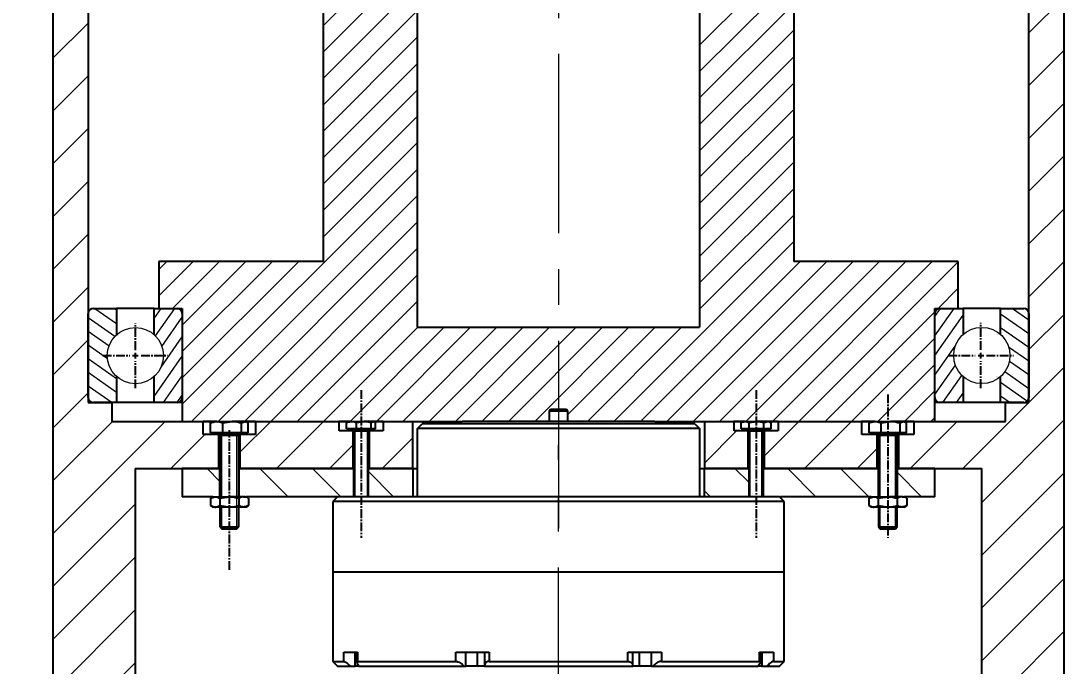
# Model space of a CAD drawing. Header units: millimetres. Extents: x -15 to 1174, y 15 to 856.
# Drawn here: x 88.7 to 177.4, y 118.2 to 173.1 of the extents above; entities that cross this region are included whole.
import ezdxf

# ---------------------------------------------------------------- set-up
doc = ezdxf.new("R2010")
doc.units = ezdxf.units.MM
doc.header["$PDSIZE"] = -1
doc.linetypes.add('CENTER2', pattern=[1.125, 0.75, -0.125, 0.125, -0.125])
doc.linetypes.add('CENTERX2', pattern=[20.32, 12.7, -2.54, 2.54, -2.54])
doc.layers.get('0').update_dxf_attribs({"lineweight": 25})
doc.layers.add('netmanh', color=7, linetype='Continuous', lineweight=15)
doc.styles.add('SLDTEXTSTYLE0', font='TXT', dxfattribs={"width": 0.75})
doc.dimstyles.new('SLDDIMSTYLE1', dxfattribs={"dimtxt": 3.5, "dimasz": 3.302, "dimexe": 0, "dimexo": 0.0625, "dimgap": 0.875, "dimtad": 1, "dimlfac": 2.5, "dimrnd": 1e-09, "dimzin": 4, "dimdsep": 46, "dimtxsty": 'SLDTEXTSTYLE0', "dimsah": 1, "dimcen": 0.09, "dimadec": 0, "dimazin": 1, "dimtfac": 1, "dimtofl": 0, "dimtmove": 0, "dimatfit": 3, "dimfxl": 1, "dimfrac": 2, "dimtolj": 1, "dimtzin": 12, "dimarcsym": 0})

# ---------------------------------------------------------------- blocks, each defined once
blk = doc.blocks.new('SW_HATCH_2')
at = {"color": 0, "linetype": 'Continuous', "lineweight": 18}
for p, q in [((24, 138.498), (16, 130.498)), ((56, 136.822), (48, 128.822)), ((24, 136.253), (16, 128.253)), ((24, 134.008), (16, 126.008)), ((56, 134.577), (48, 126.577)), ((56, 132.332), (48, 124.332)), ((79, 132.882), (76, 129.882)), ((24, 131.763), (16, 123.763)), ((-4, 130.704), (-7, 127.704)), ((56, 130.087), (48, 122.087)), ((24, 129.518), (16, 121.518)), ((56, 127.842), (48, 119.842)), ((79, 128.391), (76, 125.391)), ((24, 127.273), (16, 119.273)), ((-4, 126.214), (-7, 123.214)), ((56, 125.597), (48, 117.597)), ((24, 125.028), (16, 117.028)), ((56, 123.352), (48, 115.352)), ((79, 123.901), (76, 120.901)), ((24, 122.783), (16, 114.783)), ((-4, 121.724), (-7, 118.724)), ((56, 121.107), (48, 113.107)), ((24, 120.538), (16, 112.538)), ((79, 119.411), (76, 116.411)), ((24, 118.293), (4, 98.293)), ((56, 118.862), (48, 110.862)), ((-4, 117.233), (-7, 114.233)), ((56, 116.617), (48, 108.617)), ((24, 116.048), (4.792, 96.839)), ((79, 114.921), (76, 111.921)), ((24, 113.803), (7.037, 96.839)), ((56, 114.372), (48, 106.372)), ((-4, 112.743), (-7, 109.743)), ((56, 112.127), (40.713, 96.839)), ((24, 111.557), (9.282, 96.839)), ((4.921, 110.439), (2, 107.518)), ((2.676, 110.439), (2, 109.763)), ((7.167, 110.439), (3.167, 106.439)), ((13.902, 110.439), (4, 100.538)), ((11.657, 110.439), (4, 102.783)), ((9.412, 110.439), (4, 105.028)), ((56.558, 110.439), (42.958, 96.839)), ((58.803, 110.439), (45.203, 96.839)), ((61.048, 110.439), (47.448, 96.839)), ((63.293, 110.439), (49.693, 96.839)), ((65.538, 110.439), (51.938, 96.839)), ((67.783, 110.439), (54.183, 96.839)), ((70, 110.411), (56.428, 96.839)), ((79, 110.431), (76, 107.431)), ((24, 109.312), (11.527, 96.839)), ((-4, 108.253), (-7, 105.253)), ((70, 108.166), (68.273, 106.439)), ((24, 107.067), (13.772, 96.839)), ((68, 106.166), (58.673, 96.839)), ((79, 105.941), (76, 102.941)), ((24.017, 104.839), (16.017, 96.839)), ((26.262, 104.839), (18.262, 96.839)), ((28.507, 104.839), (20.507, 96.839)), ((30.752, 104.839), (22.752, 96.839)), ((32.997, 104.839), (24.997, 96.839)), ((35.243, 104.839), (27.243, 96.839)), ((37.488, 104.839), (29.488, 96.839)), ((39.733, 104.839), (31.733, 96.839)), ((41.978, 104.839), (33.978, 96.839)), ((44.223, 104.839), (36.8, 97.417)), ((46.468, 104.839), (38.468, 96.839)), ((68, 103.921), (60.918, 96.839)), ((-4, 103.763), (-7, 100.763)), ((68, 101.676), (63.164, 96.839)), ((79, 101.451), (76, 98.451)), ((68, 99.431), (65.409, 96.839)), ((-4, 99.273), (-7, 96.273)), ((75.989, 98.439), (70.389, 92.839)), ((2.547, 96.839), (-7, 87.293)), ((-1.943, 96.839), (-7, 91.783)), ((11.527, 96.839), (8.9, 94.212)), ((16.017, 96.839), (12.017, 92.839)), ((56.428, 96.839), (53.48, 93.891)), ((60.918, 96.839), (56.918, 92.839)), ((69.899, 96.839), (65.899, 92.839)), ((68, 97.186), (67.654, 96.839)), ((79, 96.961), (72, 89.961)), ((51.138, 96.039), (48.4, 93.301)), ((5.917, 95.719), (3.037, 92.839)), ((23.6, 95.442), (20.997, 92.839)), ((18.52, 94.852), (16.507, 92.839)), ((63.1, 94.531), (61.409, 92.839)), ((6.101, 92.839), (7.2, 91.741)), ((10.591, 92.839), (12.991, 90.439)), ((15.082, 92.839), (17.482, 90.439)), ((19.8, 92.611), (21.972, 90.439)), ((51.003, 92.839), (52.2, 91.642)), ((55.493, 92.839), (57.893, 90.439)), ((59.983, 92.839), (62.383, 90.439)), ((64.8, 92.512), (66.873, 90.439)), ((79, 92.47), (72, 85.47)), ((48.4, 90.952), (48.912, 90.439)), ((0, 89.803), (-7, 82.803)), ((4, 90.451), (4.011, 90.439)), ((79, 87.98), (72, 80.98)), ((0, 85.312), (-7, 78.312)), ((79, 83.49), (72, 76.49)), ((0, 80.822), (-7, 73.822)), ((79, 79), (72, 72)), ((0, 76.332), (-7, 69.332))]:
    blk.add_line(p, q, dxfattribs=at)
blk = doc.blocks.new('_D')
at = {"color": 0, "linetype": 'Continuous', "lineweight": -2, "transparency": 16777216}
for p, q in [((134.33, 268.232), (73.519, 268.232)), ((73.519, 264.93), (73.519, 43.534)), ((98.33, 40.232), (73.519, 40.232))]:
    blk.add_line(p, q, dxfattribs=at)
at = {"color": 0, "linetype": 'Continuous', "transparency": 16777216}
for points in [[(72.968, 264.93), (74.069, 264.93), (73.519, 268.232)], [(72.968, 43.534), (74.069, 43.534), (73.519, 40.232)]]:
    blk.add_solid(points, dxfattribs=at)
at = {"layer": 'Defpoints', "color": 0, "linetype": 'Continuous', "transparency": 16777216}
for p in [(134.392, 268.232), (73.519, 40.232), (98.392, 40.232)]:
    blk.add_point(p, dxfattribs=at)
at = {"color": 0, "linetype": 'Continuous', "lineweight": 18, "transparency": 16777216, "insert": (69.073, 152.344), "char_height": 3.5, "width": 11.8125, "attachment_point": 2, "rotation": 90, "style": 'SLDTEXTSTYLE0'}
blk.add_mtext('\\A1;{\\fTimes New Roman|b0|i0|c0|p18;570}', dxfattribs=at)
blk = doc.blocks.new('*U59')
at = {"color": 0, "linetype": 'CENTER2', "transparency": 16777216}
blk.add_line((0, -5.94), (0, 5.94), dxfattribs=at)
blk = doc.blocks.new('*U60')
at = {"color": 0, "linetype": 'CENTER2', "transparency": 16777216}
blk.add_line((0, 6.28), (0, -6.28), dxfattribs=at)
blk = doc.blocks.new('*U61')
at = {"color": 0, "linetype": 'CENTER2', "transparency": 16777216}
blk.add_line((0, 6.28), (0, -6.28), dxfattribs=at)
blk = doc.blocks.new('*U62')
at = {"color": 0, "linetype": 'CENTER2', "transparency": 16777216}
blk.add_line((0, 6.1), (0, -6.1), dxfattribs=at)
blk = doc.blocks.new('*U63')
at = {"color": 0, "linetype": 'CENTER2', "transparency": 16777216}
for p, q in [((0, 0.478), (0, 2.772)), ((-2.772, 0), (-0.478, 0)), ((0.478, 0), (2.772, 0)), ((0, -2.772), (0, -0.478))]:
    blk.add_line(p, q, dxfattribs=at)
at = {"color": 0, "linetype": 'Continuous', "transparency": 16777216}
for p, q in [((-0.239, 0), (0.239, 0)), ((0, -0.239), (0, 0.239))]:
    blk.add_line(p, q, dxfattribs=at)
blk = doc.blocks.new('*U66')
at = {"color": 0, "linetype": 'CENTER2', "transparency": 16777216}
for p, q in [((0, 0.478), (0, 2.772)), ((-2.772, 0), (-0.478, 0)), ((0.478, 0), (2.772, 0)), ((0, -2.772), (0, -0.478))]:
    blk.add_line(p, q, dxfattribs=at)
at = {"color": 0, "linetype": 'Continuous', "transparency": 16777216}
for p, q in [((-0.239, 0), (0.239, 0)), ((0, -0.239), (0, 0.239))]:
    blk.add_line(p, q, dxfattribs=at)

msp = doc.modelspace()

# ---------------------------------------------------------------- hatches: boundary and pattern name
at = {"layer": 'netmanh'}
h = msp.add_hatch(dxfattribs=at)
h.set_pattern_fill('ANSI31', color=256, scale=0.3, angle=10)
h.paths.add_polyline_path([(102.3924, 216.5916, 0.4142136), (101.9524, 217.0316), (99.9924, 217.0316), (99.9924, 214.8071, -0.2124421), (100.7824, 213.0316, -0.2124421), (99.9924, 211.2562), (99.9924, 209.0316), (101.9524, 209.0316, 0.4142136), (102.3924, 209.4716)])
h.paths.add_polyline_path([(168.7924, 214.8071), (168.7924, 217.0316), (166.8324, 217.0316, 0.4142136), (166.3924, 216.5916), (166.3924, 209.4716, 0.4142136), (166.8324, 209.0316), (168.3924, 209.0316), (168.7924, 209.0316), (168.7924, 211.2562, -0.2124421), (168.0024, 213.0316, -0.2124421)])
h.paths.add_polyline_path([(168.7924, 146.4071), (168.7924, 148.6316), (166.8324, 148.6316, 0.4142136), (166.3924, 148.1916), (166.3924, 141.0716, 0.4142136), (166.8324, 140.6316), (168.7924, 140.6316), (168.7924, 142.8562, -0.2124421), (168.0024, 144.6316, -0.2124421)])
h.paths.add_polyline_path([(102.3924, 148.1916, 0.4142297), (101.9524, 148.6316), (100.3924, 148.6316), (99.9924, 148.6316), (99.9924, 146.4071, -0.2137013), (100.791, 144.6239, -0.2137013), (99.9924, 142.8408), (99.9924, 140.6316), (101.9524, 140.6316, 0.4142136), (102.3924, 141.0716)])
h = msp.add_hatch(dxfattribs=at)
h.set_pattern_fill('ANSI31', color=256, scale=0.3, angle=100)
h.paths.add_polyline_path([(96.8095, 146.4071), (96.8041, 146.4071), (96.7924, 146.4071), (96.7924, 148.6316), (94.8324, 148.6316, 0.4142136), (94.3924, 148.1916), (94.3924, 141.0716, 0.4142136), (94.8324, 140.6316), (96.3924, 140.6316), (96.7924, 140.6316), (96.7924, 142.8562, -0.2111835), (96.0109, 144.6239, -0.2137013)])
h = msp.add_hatch(dxfattribs=at)
h.set_pattern_fill('ANSI31', color=256, scale=0.3, angle=100)
h.paths.add_polyline_path([(174.3924, 148.1916, 0.4142136), (173.9524, 148.6316), (171.9924, 148.6316), (171.9924, 146.4071, -0.2124421), (172.7824, 144.6316, -0.2124421), (171.9924, 142.8562), (171.9924, 140.6316), (173.9524, 140.6316, 0.4142136), (174.3924, 141.0716)])

# ---------------------------------------------------------------- linework, layer by layer
at = {"color": 7, "linetype": 'Continuous', "lineweight": 25}
for p, q in [((91.3924, 219.0316), (91.3924, 64.2316)), ((177.3924, 64.2316), (177.3924, 219.0316)), ((122.3924, 147.0316), (122.3924, 217.8316)), ((146.3924, 217.8316), (146.3924, 147.0316)), ((94.3924, 217.0316), (94.3924, 140.6316)), ((174.3924, 140.6316), (174.3924, 217.0316)), ((114.3924, 152.6316), (114.3924, 205.0316)), ((154.3924, 205.0316), (154.3924, 152.6316)), ((100.3924, 152.6316), (100.3924, 148.6316)), ((114.3924, 152.6316), (100.3924, 152.6316)), ((168.3924, 152.6316), (154.3924, 152.6316)), ((168.3924, 148.6316), (168.3924, 152.6316)), ((94.3924, 141.0716), (94.3924, 148.1916)), ((94.8324, 148.6316), (96.7924, 148.6316)), ((96.7924, 148.6316), (96.7924, 146.4071)), ((99.9924, 148.6316), (96.7924, 148.6316)), ((99.9924, 146.4071), (99.9924, 148.6316)), ((99.9924, 148.6316), (101.9524, 148.6316)), ((100.3924, 148.6316), (102.3924, 148.6316)), ((102.3924, 148.6316), (102.3924, 139.0316)), ((102.3924, 148.1916), (102.3924, 141.0716)), ((166.3924, 148.6316), (168.3924, 148.6316)), ((166.3924, 139.0316), (166.3924, 148.6316)), ((166.3924, 141.0716), (166.3924, 148.1916)), ((166.8324, 148.6316), (168.7924, 148.6316)), ((171.9924, 148.6316), (168.7924, 148.6316)), ((168.7924, 148.6316), (168.7924, 146.4071)), ((171.9924, 146.4071), (171.9924, 148.6316)), ((171.9924, 148.6316), (173.9524, 148.6316)), ((174.3924, 148.1916), (174.3924, 141.0716)), ((122.3924, 147.0316), (146.3924, 147.0316)), ((96.8041, 146.4071), (96.7924, 146.4071)), ((96.8095, 146.4071), (96.8041, 146.4071)), ((171.6824, 146.4071), (171.6824, 146.4071)), ((96.7924, 142.8562), (96.7924, 140.6316)), ((99.9924, 140.6316), (99.9924, 142.8562)), ((168.7924, 142.8562), (168.7924, 140.6316)), ((171.6824, 142.8562), (171.6824, 142.8562)), ((171.9924, 140.6316), (171.9924, 142.8562)), ((94.3924, 140.6316), (96.3924, 140.6316)), ((96.7924, 140.6316), (94.8324, 140.6316)), ((96.3924, 140.6316), (96.3924, 139.0316)), ((99.9924, 140.6316), (96.7924, 140.6316)), ((101.9524, 140.6316), (99.9924, 140.6316)), ((102.3924, 140.6316), (101.9524, 140.6316)), ((166.8324, 140.6316), (166.3924, 140.6316)), ((168.7924, 140.6316), (166.8324, 140.6316)), ((171.9924, 140.6316), (168.7924, 140.6316)), ((173.9524, 140.6316), (171.9924, 140.6316)), ((172.3924, 139.0316), (172.3924, 140.6316)), ((172.3924, 140.6316), (174.3924, 140.6316)), ((133.7124, 140.0316), (133.5924, 139.9116)), ((133.5924, 139.9116), (133.5924, 139.0316)), ((135.1924, 139.9116), (135.0724, 140.0316)), ((135.1924, 139.0316), (135.1924, 139.9116)), ((96.3924, 139.0316), (104.1658, 139.0316)), ((102.3924, 139.0316), (104.9924, 139.0316)), ((104.1758, 139.0216), (104.1658, 139.0316)), ((104.1758, 137.9116), (104.1758, 139.0216)), ((104.9751, 139.0216), (104.1758, 139.0216)), ((104.9028, 138.9562), (104.8006, 138.9066)), ((104.8006, 138.0716), (104.8006, 138.9066)), ((104.9924, 139.0316), (104.8925, 138.974)), ((105.3207, 139.0316), (104.9924, 139.0316)), ((105.3207, 139.0316), (106.6367, 139.0316)), ((105.8408, 138.9066), (106.6367, 139.0316)), ((105.8408, 138.0716), (105.8408, 138.9066)), ((107.7084, 139.0316), (106.6367, 139.0316)), ((107.4326, 138.9066), (107.7084, 139.0316)), ((107.4326, 138.0716), (107.4326, 138.9066)), ((107.7924, 139.0316), (107.7084, 139.0316)), ((107.8923, 138.974), (107.7924, 139.0316)), ((107.7924, 139.0316), (116.4924, 139.0316)), ((108.609, 139.0216), (107.8097, 139.0216)), ((107.9842, 138.0716), (107.9842, 138.9066)), ((108.619, 139.0316), (108.609, 139.0216)), ((108.609, 139.0216), (108.609, 137.9116)), ((108.619, 139.0316), (115.7122, 139.0316)), ((115.7222, 139.0216), (115.7122, 139.0316)), ((115.7222, 138.2316), (115.7222, 139.0216)), ((116.4751, 139.0216), (115.7222, 139.0216)), ((116.4392, 138.9813), (116.3525, 138.9334)), ((116.3525, 138.3916), (116.3525, 138.9334)), ((116.4924, 139.0316), (116.4307, 138.996)), ((116.7819, 139.0316), (116.4924, 139.0316)), ((116.7819, 139.0316), (117.8312, 139.0316)), ((117.2113, 138.9334), (117.8312, 139.0316)), ((117.2113, 138.3916), (117.2113, 138.9334)), ((118.6417, 139.0316), (117.8312, 139.0316)), ((118.4512, 138.9334), (118.6417, 139.0316)), ((118.4512, 138.3916), (118.4512, 138.9334)), ((118.6924, 139.0316), (118.6417, 139.0316)), ((118.7541, 138.996), (118.6924, 139.0316)), ((119.4626, 139.0216), (118.7097, 139.0216)), ((118.7455, 139.0316), (126.1224, 139.0316)), ((118.8323, 138.3916), (118.8323, 138.9334)), ((119.4726, 139.0316), (119.4626, 139.0216)), ((119.4626, 139.0216), (119.4626, 138.2316)), ((119.4726, 139.0316), (121.9924, 139.0316)), ((121.9924, 135.0316), (121.9924, 139.0316)), ((122.3924, 138.4316), (122.7924, 138.8316)), ((122.3924, 132.6316), (122.3924, 138.4316)), ((126.1924, 139.0316), (125.9924, 138.8316)), ((142.7924, 138.8316), (142.5924, 139.0316)), ((142.6624, 139.0316), (150.0924, 139.0316)), ((145.9924, 138.8316), (146.3924, 138.4316)), ((146.3924, 138.4316), (146.3924, 132.6316)), ((146.7924, 139.0316), (146.7924, 135.0316)), ((146.7924, 139.0316), (149.3122, 139.0316)), ((149.3222, 139.0216), (149.3122, 139.0316)), ((150.0751, 139.0216), (149.3222, 139.0216)), ((149.3222, 138.2316), (149.3222, 139.0216)), ((150.0924, 139.0316), (149.8998, 138.9205)), ((149.9228, 138.3916), (149.9228, 138.9334)), ((150.2563, 139.0316), (150.0924, 139.0316)), ((150.2563, 139.0316), (151.2246, 139.0316)), ((150.5898, 138.9334), (151.2246, 139.0316)), ((150.5898, 138.3916), (150.5898, 138.9334)), ((152.1607, 139.0316), (151.2246, 139.0316)), ((151.8594, 138.9334), (152.1607, 139.0316)), ((151.8594, 138.3916), (151.8594, 138.9334)), ((152.2924, 139.0316), (152.1607, 139.0316)), ((152.485, 138.9205), (152.2924, 139.0316)), ((152.2924, 139.0316), (160.9924, 139.0316)), ((153.0626, 139.0216), (152.3097, 139.0216)), ((152.462, 138.3916), (152.462, 138.9334)), ((153.0726, 139.0316), (153.0626, 139.0216)), ((153.0626, 139.0216), (153.0626, 138.2316)), ((153.0726, 139.0316), (160.1658, 139.0316)), ((160.1758, 139.0216), (160.1658, 139.0316)), ((160.1758, 137.9116), (160.1758, 139.0216)), ((160.9751, 139.0216), (160.1758, 139.0216)), ((160.9028, 138.9562), (160.8006, 138.9066)), ((160.8006, 138.0716), (160.8006, 138.9066)), ((160.9924, 139.0316), (160.8925, 138.974)), ((161.3207, 139.0316), (160.9924, 139.0316)), ((161.3207, 139.0316), (162.6367, 139.0316)), ((161.8408, 138.9066), (162.6367, 139.0316)), ((161.8408, 138.0716), (161.8408, 138.9066)), ((163.7084, 139.0316), (162.6367, 139.0316)), ((163.4326, 138.9066), (163.7084, 139.0316)), ((163.4326, 138.0716), (163.4326, 138.9066)), ((163.7924, 139.0316), (163.7084, 139.0316)), ((163.8923, 138.974), (163.7924, 139.0316)), ((163.7924, 139.0316), (166.3924, 139.0316)), ((164.609, 139.0216), (163.8097, 139.0216)), ((163.9842, 138.0716), (163.9842, 138.9066)), ((164.619, 139.0316), (164.609, 139.0216)), ((164.609, 139.0216), (164.609, 137.9116)), ((164.619, 139.0316), (172.3924, 139.0316)), ((104.9924, 137.9116), (104.1758, 137.9116)), ((105.3207, 138.0716), (104.8006, 138.0716)), ((104.9924, 138.0716), (104.9924, 137.9116)), ((107.7924, 137.9116), (104.9924, 137.9116)), ((105.8408, 138.0716), (105.3207, 138.0716)), ((105.4924, 135.0316), (105.4924, 137.9116)), ((105.5924, 137.8316), (105.5924, 132.6316)), ((107.1924, 137.8316), (105.5924, 137.8316)), ((106.6367, 138.0716), (105.8408, 138.0716)), ((107.4326, 138.0716), (106.6367, 138.0716)), ((107.1924, 132.6316), (107.1924, 137.8316)), ((107.2924, 137.9116), (107.2924, 135.0316)), ((107.7084, 138.0716), (107.4326, 138.0716)), ((107.9842, 138.0716), (107.7084, 138.0716)), ((107.7924, 137.9116), (107.7924, 138.0716)), ((108.609, 137.9116), (107.7924, 137.9116)), ((116.4924, 138.2316), (115.7222, 138.2316)), ((116.7819, 138.3916), (116.3525, 138.3916)), ((116.4924, 138.3916), (116.4924, 138.2316)), ((118.6924, 138.2316), (116.4924, 138.2316)), ((117.2113, 138.3916), (116.7819, 138.3916)), ((116.9124, 135.0316), (116.9124, 138.2316)), ((116.9924, 138.1916), (116.9924, 132.6316)), ((118.1924, 138.1916), (116.9924, 138.1916)), ((117.8312, 138.3916), (117.2113, 138.3916)), ((118.4512, 138.3916), (117.8312, 138.3916)), ((118.1924, 132.6316), (118.1924, 138.1916)), ((118.2724, 138.2316), (118.2724, 135.0316)), ((118.6417, 138.3916), (118.4512, 138.3916)), ((118.8323, 138.3916), (118.6417, 138.3916)), ((118.6924, 138.2316), (118.6924, 138.3916)), ((119.4626, 138.2316), (118.6924, 138.2316)), ((150.0924, 138.2316), (149.3222, 138.2316)), ((150.2563, 138.3916), (149.9228, 138.3916)), ((150.0924, 138.3916), (150.0924, 138.2316)), ((152.2924, 138.2316), (150.0924, 138.2316)), ((150.5898, 138.3916), (150.2563, 138.3916)), ((150.5124, 135.0316), (150.5124, 138.2316)), ((151.2246, 138.3916), (150.5898, 138.3916)), ((150.5924, 138.1916), (150.5924, 132.6316)), ((151.7924, 138.1916), (150.5924, 138.1916)), ((151.8594, 138.3916), (151.2246, 138.3916)), ((151.7924, 132.6316), (151.7924, 138.1916)), ((152.1607, 138.3916), (151.8594, 138.3916)), ((151.8724, 138.2316), (151.8724, 135.0316)), ((152.462, 138.3916), (152.1607, 138.3916)), ((152.2924, 138.2316), (152.2924, 138.3916)), ((153.0626, 138.2316), (152.2924, 138.2316)), ((160.9924, 137.9116), (160.1758, 137.9116)), ((161.3207, 138.0716), (160.8006, 138.0716)), ((160.9924, 138.0716), (160.9924, 137.9116)), ((163.7924, 137.9116), (160.9924, 137.9116)), ((161.8408, 138.0716), (161.3207, 138.0716)), ((161.4924, 135.0316), (161.4924, 137.9116)), ((161.5924, 137.8316), (161.5924, 132.6316)), ((163.1924, 137.8316), (161.5924, 137.8316)), ((162.6367, 138.0716), (161.8408, 138.0716)), ((163.4326, 138.0716), (162.6367, 138.0716)), ((163.1924, 132.6316), (163.1924, 137.8316)), ((163.2924, 137.9116), (163.2924, 135.0316)), ((163.7084, 138.0716), (163.4326, 138.0716)), ((163.9842, 138.0716), (163.7084, 138.0716)), ((163.7924, 137.9116), (163.7924, 138.0716)), ((164.609, 137.9116), (163.7924, 137.9116)), ((98.3924, 135.0316), (98.3924, 40.2316)), ((98.3924, 135.0316), (105.4924, 135.0316)), ((105.5924, 135.0316), (102.3924, 135.0316)), ((102.3924, 135.0316), (102.3924, 132.6316)), ((105.5924, 132.6416), (105.5924, 135.0316)), ((107.1924, 135.0316), (107.1924, 132.6416)), ((116.9824, 135.0316), (107.1924, 135.0316)), ((107.2924, 135.0316), (116.9124, 135.0316)), ((116.9924, 135.0216), (116.9824, 135.0316)), ((116.9924, 135.0316), (116.9824, 135.0316)), ((116.9924, 132.6316), (116.9924, 135.0216)), ((118.2024, 135.0316), (118.1924, 135.0216)), ((118.2024, 135.0316), (118.1924, 135.0316)), ((118.1924, 135.0216), (118.1924, 132.6316)), ((121.9924, 135.0316), (118.2024, 135.0316)), ((118.2724, 135.0316), (121.9924, 135.0316)), ((121.9924, 135.0316), (121.9924, 132.6316)), ((121.9924, 135.0316), (122.3589, 135.0316)), ((146.4521, 135.0316), (146.7924, 135.0316)), ((146.7924, 132.6316), (146.7924, 135.0316)), ((150.5824, 135.0316), (146.7924, 135.0316)), ((146.7924, 135.0316), (150.5124, 135.0316)), ((150.5924, 135.0216), (150.5824, 135.0316)), ((150.5924, 135.0316), (150.5824, 135.0316)), ((150.5924, 132.6316), (150.5924, 135.0216)), ((151.8024, 135.0316), (151.7924, 135.0216)), ((151.8024, 135.0316), (151.7924, 135.0316)), ((151.7924, 135.0216), (151.7924, 132.6316)), ((161.5924, 135.0316), (151.8024, 135.0316)), ((151.8724, 135.0316), (161.4924, 135.0316)), ((161.5924, 132.6416), (161.5924, 135.0316)), ((163.1924, 135.0316), (163.1924, 132.6416)), ((166.3924, 135.0316), (163.1924, 135.0316)), ((163.2924, 135.0316), (170.3924, 135.0316)), ((166.3924, 132.6316), (166.3924, 135.0316)), ((170.3924, 40.2316), (170.3924, 135.0316)), ((104.9924, 132.6316), (102.3924, 132.6316)), ((104.9924, 132.6316), (104.7758, 132.5066)), ((104.7758, 132.5066), (105.18, 132.6316)), ((104.7758, 132.5066), (104.7758, 131.8767)), ((104.9924, 132.6316), (105.18, 132.6316)), ((105.18, 132.6316), (106.3924, 132.6316)), ((105.5824, 132.6316), (105.5924, 132.6416)), ((105.5841, 132.5066), (106.3924, 132.6316)), ((105.5841, 132.5066), (105.5841, 131.8767)), ((107.6048, 132.6316), (106.3924, 132.6316)), ((107.1924, 132.6416), (107.2024, 132.6316)), ((107.2007, 132.5066), (107.2007, 131.8767)), ((107.6048, 132.6316), (107.7924, 132.6316)), ((108.009, 132.5066), (107.7924, 132.6316)), ((115.5224, 132.6316), (107.7924, 132.6316)), ((108.009, 132.5066), (108.009, 131.8767)), ((115.5924, 132.6316), (115.1924, 132.2316)), ((115.1924, 132.2316), (115.1924, 126.2316)), ((153.5924, 132.2316), (153.1924, 132.6316)), ((160.9924, 132.6316), (153.2624, 132.6316)), ((153.5924, 126.2316), (153.5924, 132.2316)), ((160.9924, 132.6316), (160.7758, 132.5066)), ((160.7758, 132.5066), (161.18, 132.6316)), ((160.7758, 132.5066), (160.7758, 131.8767)), ((160.9924, 132.6316), (161.18, 132.6316)), ((161.18, 132.6316), (162.3924, 132.6316)), ((161.5824, 132.6316), (161.5924, 132.6416)), ((161.5841, 132.5066), (162.3924, 132.6316)), ((161.5841, 132.5066), (161.5841, 131.8767)), ((163.6048, 132.6316), (162.3924, 132.6316)), ((163.1924, 132.6416), (163.2024, 132.6316)), ((163.2007, 132.5066), (163.2007, 131.8767)), ((163.6048, 132.6316), (163.7924, 132.6316)), ((164.009, 132.5066), (163.7924, 132.6316)), ((166.3924, 132.6316), (163.7924, 132.6316)), ((164.009, 132.5066), (164.009, 131.8767)), ((104.7758, 131.8767), (104.9924, 131.7516)), ((104.7758, 131.8767), (105.18, 131.7516)), ((105.18, 131.7516), (104.9924, 131.7516)), ((106.3924, 131.7516), (105.18, 131.7516)), ((105.5841, 131.8767), (106.3924, 131.7516)), ((105.5924, 131.7516), (105.5924, 130.0676)), ((107.6048, 131.7516), (106.3924, 131.7516)), ((107.1924, 130.0676), (107.1924, 131.7516)), ((107.7924, 131.7516), (107.6048, 131.7516)), ((107.7924, 131.7516), (108.009, 131.8767)), ((160.7758, 131.8767), (160.9924, 131.7516)), ((160.7758, 131.8767), (161.18, 131.7516)), ((161.18, 131.7516), (160.9924, 131.7516)), ((162.3924, 131.7516), (161.18, 131.7516)), ((161.5841, 131.8767), (162.3924, 131.7516)), ((161.5924, 131.7516), (161.5924, 130.0676)), ((163.6048, 131.7516), (162.3924, 131.7516)), ((163.1924, 130.0676), (163.1924, 131.7516)), ((163.7924, 131.7516), (163.6048, 131.7516)), ((163.7924, 131.7516), (164.009, 131.8767)), ((105.5924, 130.0676), (105.7484, 129.9116)), ((105.5924, 130.0676), (105.78, 130.0676)), ((105.7484, 129.9116), (105.8994, 129.9116)), ((105.78, 130.0676), (107.1924, 130.0676)), ((105.8994, 129.9116), (107.0364, 129.9116)), ((107.0364, 129.9116), (107.1924, 130.0676)), ((161.5924, 130.0676), (161.7484, 129.9116)), ((161.5924, 130.0676), (161.78, 130.0676)), ((161.7484, 129.9116), (161.8994, 129.9116)), ((161.78, 130.0676), (163.1924, 130.0676)), ((161.8994, 129.9116), (163.0364, 129.9116)), ((163.0364, 129.9116), (163.1924, 130.0676)), ((115.1924, 126.2316), (115.1924, 118.6316)), ((153.5924, 118.6316), (153.5924, 126.2316)), ((116.1205, 119.4316), (117.3022, 119.4316)), ((116.1205, 118.6316), (116.1205, 119.4316)), ((117.0994, 118.2316), (117.0994, 119.4316)), ((117.2378, 119.4316), (117.2378, 118.5613)), ((117.3022, 119.4316), (117.3022, 118.6316)), ((125.6422, 119.4316), (128.4952, 119.4316)), ((125.6422, 118.6316), (125.6422, 119.4316)), ((126.5124, 118.2316), (126.5124, 119.4316)), ((127.5117, 118.2316), (127.5117, 119.4316)), ((128.0825, 119.4316), (128.0825, 118.2316)), ((128.4952, 119.4316), (128.4952, 118.6316)), ((140.2896, 119.4316), (143.1426, 119.4316)), ((140.2896, 118.6316), (140.2896, 119.4316)), ((140.7023, 118.2316), (140.7023, 119.4316)), ((141.273, 118.2316), (141.273, 119.4316)), ((142.2724, 119.4316), (142.2724, 118.2316)), ((143.1426, 119.4316), (143.1426, 118.6316)), ((151.4825, 119.4316), (152.6643, 119.4316)), ((151.4825, 118.6316), (151.4825, 119.4316)), ((151.547, 118.5602), (151.547, 119.4316)), ((151.6853, 119.4316), (151.6853, 118.2316)), ((152.6643, 119.4316), (152.6643, 118.6316)), ((115.1924, 118.6316), (115.5924, 118.2316)), ((153.1924, 118.2316), (153.5924, 118.6316))]:
    msp.add_line(p, q, dxfattribs=at)
at = {"color": 7, "linetype": 'CENTERX2', "lineweight": 18, "ltscale": 1.2}
for p, q in [((134.3924, 219.0316), (134.3924, 138.6316)), ((134.3924, 140.1916), (134.3924, 129.9438)), ((134.3924, 38.2316), (134.3924, 137.0316))]:
    msp.add_line(p, q, dxfattribs=at)
at = {"color": 7, "linetype": 'Continuous', "lineweight": 25}
for centre, radius, start, end in [((94.8324, 148.1916), 0.44, 90, 180), ((101.9524, 148.1916), 0.44, 0, 90), ((166.8324, 148.1916), 0.44, 90, 180), ((173.9524, 148.1916), 0.44, 0, 90), ((170.0675, 144.6316), 2.4, 47.710672, 47.714836), ((170.0675, 144.6316), 2.4, 312.276406, 312.289328), ((94.8324, 141.0716), 0.44, 180, 270), ((101.9524, 141.0716), 0.44, 270, 0), ((166.8324, 141.0716), 0.44, 180, 270), ((173.9524, 141.0716), 0.44, 270, 0), ((105.5124, 137.8316), 0.08, 0, 90), ((107.2724, 137.8316), 0.08, 90, 180), ((116.9524, 138.1916), 0.04, 0, 90), ((118.2324, 138.1916), 0.04, 90, 180), ((150.5524, 138.1916), 0.04, 0, 90), ((151.8324, 138.1916), 0.04, 90, 180), ((161.5124, 137.8316), 0.08, 0, 90), ((163.2724, 137.8316), 0.08, 90, 180)]:
    msp.add_arc(centre, radius, start, end, dxfattribs=at)
for points in [[(135.1924, 139.9116), (135.1804, 139.9116), (135.1563, 139.9116), (134.9713, 139.9116), (134.7069, 139.9116), (134.3924, 139.9116), (134.0779, 139.9116), (133.8135, 139.9116), (133.6285, 139.9116), (133.6044, 139.9116), (133.5924, 139.9116)], [(134.3924, 140.0316), (134.3033, 140.0316), (134.1251, 140.0316), (133.9003, 140.0316), (133.7431, 140.0316), (133.7226, 140.0316), (133.7124, 140.0316)], [(135.0724, 140.0316), (135.0622, 140.0316), (135.0417, 140.0316), (134.8845, 140.0316), (134.6597, 140.0316), (134.4815, 140.0316), (134.3924, 140.0316)], [(146.3924, 138.4316), (146.3477, 138.4316), (146.2584, 138.4316), (145.5449, 138.4316), (144.4358, 138.4316), (142.932, 138.4316), (141.1023, 138.4316), (139.0142, 138.4316), (136.7486, 138.4316), (134.3924, 138.4316), (132.0362, 138.4316), (129.7706, 138.4316), (127.6825, 138.4316), (125.8528, 138.4316), (124.3489, 138.4316), (123.2399, 138.4316), (122.5264, 138.4316), (122.437, 138.4316), (122.3924, 138.4316)], [(134.3924, 138.8316), (133.6332, 138.8316), (132.1147, 138.8316), (129.9247, 138.8316), (127.9061, 138.8316), (126.1375, 138.8316), (124.6837, 138.8316), (123.6117, 138.8316), (122.9219, 138.8316), (122.8356, 138.8316), (122.7924, 138.8316)], [(134.3924, 139.0316), (133.8557, 139.0316), (132.7823, 139.0316), (131.2342, 139.0316), (129.8073, 139.0316), (128.557, 139.0316), (127.5294, 139.0316), (126.7715, 139.0316), (126.2839, 139.0316), (126.2229, 139.0316), (126.1924, 139.0316)], [(142.5924, 139.0316), (142.5619, 139.0316), (142.5008, 139.0316), (142.0132, 139.0316), (141.2554, 139.0316), (140.2278, 139.0316), (138.9775, 139.0316), (137.5506, 139.0316), (136.0024, 139.0316), (134.9291, 139.0316), (134.3924, 139.0316)], [(145.9924, 138.8316), (145.9492, 138.8316), (145.8629, 138.8316), (145.1731, 138.8316), (144.101, 138.8316), (142.6473, 138.8316), (140.8787, 138.8316), (138.8601, 138.8316), (136.67, 138.8316), (135.1516, 138.8316), (134.3924, 138.8316)], [(153.5924, 132.2316), (153.5607, 132.2316), (153.4973, 132.2316), (152.9873, 132.2316), (152.1827, 132.2316), (151.0673, 132.2316), (149.6684, 132.2316), (148.0076, 132.2316), (146.114, 132.2316), (144.0198, 132.2316), (141.7609, 132.2316), (139.3759, 132.2316), (136.9057, 132.2316), (134.3924, 132.2316), (131.8791, 132.2316), (129.4089, 132.2316), (127.0239, 132.2316), (124.7649, 132.2316), (122.6707, 132.2316), (120.7771, 132.2316), (119.1164, 132.2316), (117.7174, 132.2316), (116.6021, 132.2316), (115.7975, 132.2316), (115.2875, 132.2316), (115.2241, 132.2316), (115.1924, 132.2316)], [(134.3924, 132.6316), (133.5721, 132.6316), (131.9315, 132.6316), (129.5127, 132.6316), (127.1774, 132.6316), (124.9655, 132.6316), (122.9149, 132.6316), (121.0608, 132.6316), (119.4346, 132.6316), (118.0648, 132.6316), (116.9727, 132.6316), (116.1849, 132.6316), (115.6855, 132.6316), (115.6234, 132.6316), (115.5924, 132.6316)], [(153.1924, 132.6316), (153.1613, 132.6316), (153.0993, 132.6316), (152.5999, 132.6316), (151.812, 132.6316), (150.72, 132.6316), (149.3502, 132.6316), (147.724, 132.6316), (145.8698, 132.6316), (143.8193, 132.6316), (141.6074, 132.6316), (139.2721, 132.6316), (136.8533, 132.6316), (135.2127, 132.6316), (134.3924, 132.6316)], [(134.3924, 126.2316), (133.5546, 126.2316), (131.8791, 126.2316), (129.4089, 126.2316), (127.0239, 126.2316), (124.7649, 126.2316), (122.6707, 126.2316), (120.7771, 126.2316), (119.1164, 126.2316), (117.7174, 126.2316), (116.6021, 126.2316), (115.7975, 126.2316), (115.2875, 126.2316), (115.2241, 126.2316), (115.1924, 126.2316)], [(153.5924, 126.2316), (153.5607, 126.2316), (153.4973, 126.2316), (152.9873, 126.2316), (152.1827, 126.2316), (151.0673, 126.2316), (149.6684, 126.2316), (148.0076, 126.2316), (146.114, 126.2316), (144.0198, 126.2316), (141.7609, 126.2316), (139.3759, 126.2316), (136.9057, 126.2316), (135.2301, 126.2316), (134.3924, 126.2316)], [(115.1924, 118.6316), (115.2318, 118.6316), (115.3105, 118.6316), (115.8505, 118.6316), (116.1205, 118.6316)], [(115.5924, 118.2316), (115.6388, 118.2316), (115.7317, 118.2316), (116.3658, 118.2316), (116.6829, 118.2316)], [(116.6829, 118.2316), (116.7211, 118.2316), (116.7974, 118.2316), (116.9078, 118.2316), (117.0114, 118.2316), (117.0701, 118.2316), (117.0994, 118.2316)], [(117.3022, 118.6316), (117.7975, 118.6316), (118.7879, 118.6316), (120.7682, 118.6316), (123.0349, 118.6316), (124.7731, 118.6316), (125.6422, 118.6316)], [(117.4082, 118.2316), (117.9157, 118.2316), (118.9309, 118.2316), (121.0425, 118.2316), (123.4918, 118.2316), (125.385, 118.2316), (126.3316, 118.2316)], [(126.3316, 118.2316), (126.3575, 118.2316), (126.4092, 118.2316), (126.4643, 118.2316), (126.502, 118.2316), (126.5089, 118.2316), (126.5124, 118.2316)], [(127.5117, 118.2316), (127.3837, 118.2316), (127.1275, 118.2316), (126.8018, 118.2316), (126.569, 118.2316), (126.5312, 118.2316), (126.5124, 118.2316)], [(128.0826, 118.2316), (129.1108, 118.2316), (131.1673, 118.2316), (134.3924, 118.2316), (137.6175, 118.2316), (139.674, 118.2316), (140.7022, 118.2316)], [(128.4952, 118.6316), (129.4599, 118.6316), (131.3893, 118.6316), (134.3924, 118.6316), (137.3954, 118.6316), (139.3249, 118.6316), (140.2896, 118.6316)], [(142.2724, 118.2316), (142.2535, 118.2316), (142.2158, 118.2316), (141.983, 118.2316), (141.6573, 118.2316), (141.4011, 118.2316), (141.273, 118.2316)], [(142.2724, 118.2316), (142.2758, 118.2316), (142.2827, 118.2316), (142.3205, 118.2316), (142.3756, 118.2316), (142.4273, 118.2316), (142.4532, 118.2316)], [(142.4532, 118.2316), (143.3998, 118.2316), (145.2929, 118.2316), (147.7423, 118.2316), (149.8539, 118.2316), (150.869, 118.2316), (151.3766, 118.2316)], [(143.1426, 118.6316), (144.0117, 118.6316), (145.7499, 118.6316), (148.0166, 118.6316), (149.9968, 118.6316), (150.9873, 118.6316), (151.4825, 118.6316)], [(151.6853, 118.2316), (151.7147, 118.2316), (151.7733, 118.2316), (151.8769, 118.2316), (151.9874, 118.2316), (152.0637, 118.2316), (152.1019, 118.2316)], [(152.1019, 118.2316), (152.4189, 118.2316), (153.0531, 118.2316), (153.1459, 118.2316), (153.1924, 118.2316)], [(152.6643, 118.6316), (152.9343, 118.6316), (153.4742, 118.6316), (153.553, 118.6316), (153.5924, 118.6316)]]:
    msp.add_open_spline(points, degree=3, dxfattribs=at)
for points, knots in [([(104.8006, 138.9066), (104.8342, 138.9213), (105.0035, 138.9951), (105.1795, 139.0154), (105.3207, 139.0316)], [0, 0, 0, 0, 0.1982747, 1, 1, 1, 1]), ([(105.3207, 139.0316), (105.3597, 139.0304), (105.5357, 139.0247), (105.7073, 138.9583), (105.8408, 138.9066)], [0, 0, 0, 0, 0.2218685, 1, 1, 1, 1]), ([(106.6367, 139.0316), (106.6555, 139.0315), (106.9243, 139.0297), (107.1877, 138.9659), (107.4326, 138.9066)], [0, 0, 0, 0, 0.0701742, 1, 1, 1, 1]), ([(107.7084, 139.0316), (107.7149, 139.0316), (107.7735, 139.031), (107.831, 138.9914), (107.882, 138.9562)], [0, 0, 0, 0, 0.1115344, 1, 1, 1, 1]), ([(116.3525, 138.9334), (116.3812, 138.9453), (116.521, 139.0033), (116.6664, 139.0191), (116.7819, 139.0316)], [0, 0, 0, 0, 0.2052167, 1, 1, 1, 1]), ([(116.7819, 139.0316), (116.8149, 139.0306), (116.9602, 139.026), (117.1018, 138.9738), (117.2113, 138.9334)], [0, 0, 0, 0, 0.2273091, 1, 1, 1, 1]), ([(117.8312, 139.0316), (117.8459, 139.0315), (118.0553, 139.0301), (118.2604, 138.98), (118.4512, 138.9334)], [0, 0, 0, 0, 0.0701503, 1, 1, 1, 1]), ([(118.6417, 139.0316), (118.6462, 139.0316), (118.6813, 139.0314), (118.7156, 139.0046), (118.7456, 138.9813)], [0, 0, 0, 0, 0.1288232, 1, 1, 1, 1]), ([(149.9228, 138.9334), (149.945, 138.9453), (150.0536, 139.0033), (150.1665, 139.0191), (150.2563, 139.0316)], [0, 0, 0, 0, 0.2052167, 1, 1, 1, 1]), ([(150.2563, 139.0316), (150.2819, 139.0306), (150.3948, 139.026), (150.5048, 138.9738), (150.5898, 138.9334)], [0, 0, 0, 0, 0.2273091, 1, 1, 1, 1]), ([(151.2246, 139.0316), (151.2396, 139.0315), (151.454, 139.0301), (151.6641, 138.98), (151.8594, 138.9334)], [0, 0, 0, 0, 0.0701503, 1, 1, 1, 1]), ([(152.1607, 139.0316), (152.1678, 139.0315), (152.2696, 139.0301), (152.3693, 138.98), (152.462, 138.9334)], [0, 0, 0, 0, 0.07015027, 1, 1, 1, 1]), ([(160.8006, 138.9066), (160.8342, 138.9213), (161.0035, 138.9951), (161.1795, 139.0154), (161.3207, 139.0316)], [0, 0, 0, 0, 0.1982747, 1, 1, 1, 1]), ([(161.3207, 139.0316), (161.3597, 139.0304), (161.5357, 139.0247), (161.7073, 138.9583), (161.8408, 138.9066)], [0, 0, 0, 0, 0.2218685, 1, 1, 1, 1]), ([(162.6367, 139.0316), (162.6555, 139.0315), (162.9243, 139.0297), (163.1877, 138.9659), (163.4326, 138.9066)], [0, 0, 0, 0, 0.0701742, 1, 1, 1, 1]), ([(163.7084, 139.0316), (163.7149, 139.0316), (163.7735, 139.031), (163.831, 138.9914), (163.882, 138.9562)], [0, 0, 0, 0, 0.1115344, 1, 1, 1, 1]), ([(105.18, 132.6316), (105.1895, 132.6315), (105.326, 132.6297), (105.4597, 132.5659), (105.5841, 132.5066)], [0, 0, 0, 0, 0.0701742, 1, 1, 1, 1]), ([(106.3924, 132.6316), (106.4115, 132.6315), (106.6845, 132.6297), (106.952, 132.5659), (107.2007, 132.5066)], [0, 0, 0, 0, 0.0701742, 1, 1, 1, 1]), ([(107.6048, 132.6316), (107.5681, 132.6298), (107.4313, 132.6229), (107.2981, 132.5557), (107.2007, 132.5066)], [0, 0, 0, 0, 0.2686336, 1, 1, 1, 1]), ([(108.009, 132.5066), (107.975, 132.5255), (107.8433, 132.5988), (107.7064, 132.6176), (107.6048, 132.6316)], [0, 0, 0, 0, 0.2575513, 1, 1, 1, 1]), ([(161.18, 132.6316), (161.1895, 132.6315), (161.326, 132.6297), (161.4597, 132.5659), (161.5841, 132.5066)], [0, 0, 0, 0, 0.0701742, 1, 1, 1, 1]), ([(162.3924, 132.6316), (162.4115, 132.6315), (162.6845, 132.6297), (162.952, 132.5659), (163.2007, 132.5066)], [0, 0, 0, 0, 0.0701742, 1, 1, 1, 1]), ([(163.6048, 132.6316), (163.5681, 132.6298), (163.4313, 132.6229), (163.2981, 132.5557), (163.2007, 132.5066)], [0, 0, 0, 0, 0.26863361, 1, 1, 1, 1]), ([(164.009, 132.5066), (163.975, 132.5255), (163.8433, 132.5988), (163.7064, 132.6176), (163.6048, 132.6316)], [0, 0, 0, 0, 0.2575513, 1, 1, 1, 1]), ([(105.18, 131.7516), (105.1895, 131.7518), (105.326, 131.7535), (105.4597, 131.8174), (105.5841, 131.8767)], [0, 0, 0, 0, 0.0701742, 1, 1, 1, 1]), ([(106.3924, 131.7516), (106.4115, 131.7518), (106.6845, 131.7535), (106.952, 131.8174), (107.2007, 131.8767)], [0, 0, 0, 0, 0.0701742, 1, 1, 1, 1]), ([(107.6048, 131.7516), (107.5681, 131.7535), (107.4313, 131.7604), (107.2981, 131.8276), (107.2007, 131.8767)], [0, 0, 0, 0, 0.2686336, 1, 1, 1, 1]), ([(108.009, 131.8767), (107.975, 131.8578), (107.8433, 131.7845), (107.7064, 131.7657), (107.6048, 131.7516)], [0, 0, 0, 0, 0.2575513, 1, 1, 1, 1]), ([(161.18, 131.7516), (161.1895, 131.7518), (161.326, 131.7535), (161.4597, 131.8174), (161.5841, 131.8767)], [0, 0, 0, 0, 0.0701742, 1, 1, 1, 1]), ([(162.3924, 131.7516), (162.4115, 131.7518), (162.6845, 131.7535), (162.952, 131.8174), (163.2007, 131.8767)], [0, 0, 0, 0, 0.0701742, 1, 1, 1, 1]), ([(163.6048, 131.7516), (163.5681, 131.7535), (163.4313, 131.7604), (163.2981, 131.8276), (163.2007, 131.8767)], [0, 0, 0, 0, 0.2686336, 1, 1, 1, 1]), ([(164.009, 131.8767), (163.975, 131.8578), (163.8433, 131.7845), (163.7064, 131.7657), (163.6048, 131.7516)], [0, 0, 0, 0, 0.2575513, 1, 1, 1, 1]), ([(116.1205, 118.6316), (116.1323, 118.6299), (116.1564, 118.6262), (116.2325, 118.5906), (116.3524, 118.5127), (116.5162, 118.3828), (116.6237, 118.2853), (116.6829, 118.2316)], [0, 0, 0, 0, 0.1142717, 0.2336665, 0.4962818, 0.7227324, 1, 1, 1, 1]), ([(117.4082, 118.2316), (117.3532, 118.2316), (117.2411, 118.2316), (117.1473, 118.2316), (117.0994, 118.2316)], [0, 0, 0, 0, 0.4898861, 1, 1, 1, 1]), ([(117.3022, 118.6316), (117.2881, 118.6297), (117.2594, 118.6259), (117.2324, 118.5886), (117.2419, 118.508), (117.3041, 118.3792), (117.373, 118.2815), (117.4082, 118.2316)], [0, 0, 0, 0, 0.12097559, 0.24548264, 0.49642843, 0.74297747, 1, 1, 1, 1]), ([(125.6422, 118.6316), (125.6722, 118.6299), (125.7338, 118.6262), (125.8706, 118.5906), (126.0317, 118.5127), (126.2026, 118.3828), (126.2858, 118.2853), (126.3316, 118.2316)], [0, 0, 0, 0, 0.1142717, 0.2336665, 0.4962818, 0.7227324, 1, 1, 1, 1]), ([(128.0825, 118.2316), (128.0751, 118.2316), (127.9962, 118.2316), (127.7987, 118.2316), (127.6074, 118.2316), (127.5117, 118.2316)], [0, 0, 0, 0, 0.049631, 0.5248155, 1, 1, 1, 1]), ([(128.4952, 118.6316), (128.4626, 118.6297), (128.3965, 118.6259), (128.2805, 118.5886), (128.1716, 118.508), (128.0972, 118.3792), (128.0875, 118.2815), (128.0826, 118.2316)], [0, 0, 0, 0, 0.1209756, 0.2454826, 0.4964284, 0.7429775, 1, 1, 1, 1]), ([(140.2896, 118.6316), (140.3204, 118.6299), (140.3832, 118.6262), (140.5006, 118.5906), (140.6086, 118.5127), (140.6864, 118.3828), (140.6966, 118.2853), (140.7022, 118.2316)], [0, 0, 0, 0, 0.1142717, 0.2336665, 0.4962818, 0.7227324, 1, 1, 1, 1]), ([(141.273, 118.2316), (141.1774, 118.2316), (140.9861, 118.2316), (140.7886, 118.2316), (140.7097, 118.2316), (140.7023, 118.2316)], [0, 0, 0, 0, 0.4751845, 0.9503691, 1, 1, 1, 1]), ([(143.1426, 118.6316), (143.1107, 118.6297), (143.046, 118.6259), (142.9089, 118.5886), (142.7454, 118.508), (142.5779, 118.3792), (142.4953, 118.2815), (142.4532, 118.2316)], [0, 0, 0, 0, 0.1209756, 0.2454826, 0.4964284, 0.7429775, 1, 1, 1, 1]), ([(151.4825, 118.6316), (151.496, 118.6299), (151.5234, 118.6262), (151.5525, 118.5906), (151.5441, 118.5127), (151.4833, 118.3828), (151.4145, 118.2853), (151.3766, 118.2316)], [0, 0, 0, 0, 0.1142717, 0.2336665, 0.4962818, 0.7227324, 1, 1, 1, 1]), ([(151.6853, 118.2316), (151.6375, 118.2316), (151.5437, 118.2316), (151.4315, 118.2316), (151.3766, 118.2316)], [0, 0, 0, 0, 0.51011343, 1, 1, 1, 1]), ([(152.6643, 118.6316), (152.6517, 118.6297), (152.6263, 118.6259), (152.5484, 118.5886), (152.4261, 118.508), (152.2637, 118.3792), (152.1566, 118.2815), (152.1019, 118.2316)], [0, 0, 0, 0, 0.1209756, 0.2454826, 0.4964284, 0.7429775, 1, 1, 1, 1])]:
    msp.add_open_spline(points, degree=3, knots=knots, dxfattribs=at)
at = {"layer": 'netmanh'}
for p, q in [((105.7484, 132.6316), (105.7484, 137.8316)), ((107.0364, 129.9116), (107.0364, 137.8316)), ((117.0778, 138.1916), (117.0778, 132.6316)), ((118.107, 138.1916), (118.107, 132.6316)), ((150.7009, 132.6316), (150.7009, 138.1916)), ((151.6839, 132.6316), (151.6839, 138.1916)), ((161.7484, 132.6316), (161.7484, 137.8316)), ((163.0364, 132.6316), (163.0364, 137.8316)), ((105.7484, 129.9116), (105.7484, 131.7516)), ((161.7484, 129.9116), (161.7484, 131.7516)), ((163.0364, 129.9116), (163.0364, 131.7516))]:
    msp.add_line(p, q, dxfattribs=at)
for centre in [(98.4009, 144.6239), (170.3924, 144.6316)]:
    msp.add_circle(centre, 2.39, dxfattribs=at)

# ---------------------------------------------------------------- block references
at = {"color": 7, "linetype": 'Continuous', "lineweight": 18}
msp.add_blockref('SW_HATCH_2', (98.3924, 42.1922), dxfattribs=at)
at = {"linetype": 'CENTER2'}
for name, p in [('*U63', (98.4009, 144.6239)), ('*U66', (170.3104, 144.6316)), ('*U60', (117.5924, 135.4116)), ('*U61', (151.1924, 135.4116)), ('*U62', (162.3924, 135.2316)), ('*U59', (106.3924, 132.3516))]:
    msp.add_blockref(name, p, dxfattribs=at)

# ---------------------------------------------------------------- dimensions: what is measured, and where the dimension line sits
at = {"color": 7, "linetype": 'Continuous', "lineweight": 18}
dim = msp.add_linear_dim(base=(73.5186, 40.2316), p1=(134.3924, 268.2316), p2=(98.3924, 40.2316), angle=90, text='{\\fTimes New Roman|b0|i0|c0|p18;570}', dimstyle='SLDDIMSTYLE1', dxfattribs=at)
dim.commit()
dim.dimension.update_dxf_attribs({"geometry": '_D', "text_midpoint": (73.5186, 152.344), "dimtype": 160})

doc.saveas('drawing.dxf')
